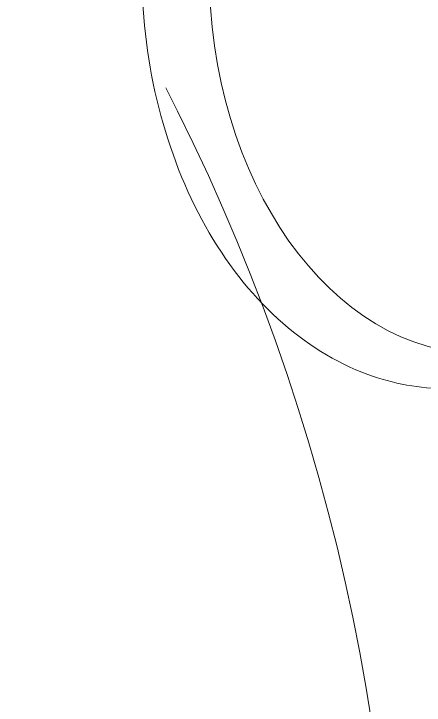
# Model space of a CAD drawing. Header units: millimetres. Extents: x -46397 to 283259, y -8690 to 23983.
# Drawn here: x -33735.1 to -33683.8, y 5866.1 to 5952.5 of the extents above; entities that cross this region are included whole.
import ezdxf

# ---------------------------------------------------------------- set-up
doc = ezdxf.new("R2010")
doc.units = ezdxf.units.MM
doc.linetypes.add('CENTER', pattern=[2, 1.25, -0.25, 0.25, -0.25])
doc.layers.add('DUONGTAM', color=1, linetype='CENTER', lineweight=0)

msp = doc.modelspace()

# ---------------------------------------------------------------- linework, layer by layer
at = {"color": 2, "linetype": 'Continuous', "lineweight": 0, "ltscale": 10}
msp.add_ellipse((-33676.602, 5958.174, -1.499), major_axis=(0, -48.218), ratio=0.707107, start_param=-1.570796, end_param=0, dxfattribs=at)
msp.add_open_spline([(-33681.038, 6010.705, -1.499), (-33685.007, 6010.705, -1.499), (-33688.972, 6009.845, -1.499), (-33696.541, 6006.504, -1.499), (-33700.134, 6003.989, -1.499), (-33706.648, 5997.515, -1.499), (-33709.543, 5993.505, -1.499), (-33714.297, 5984.41, -1.499), (-33716.14, 5979.311, -1.499), (-33718.574, 5968.573, -1.499), (-33719.163, 5962.934, -1.499), (-33719.029, 5951.684, -1.499), (-33718.308, 5946.076, -1.499), (-33715.616, 5935.441, -1.499), (-33713.646, 5930.417, -1.499), (-33708.626, 5921.47, -1.499), (-33705.579, 5917.545, -1.499), (-33698.712, 5911.267, -1.499), (-33694.903, 5908.889, -1.499), (-33687.686, 5906.245, -1.499), (-33684.363, 5905.644, -1.499), (-33681.038, 5905.644, -1.499)], degree=3, knots=[0.186074, 0.186074, 0.186074, 0.186074, 0.488584, 0.488584, 0.798681, 0.798681, 1.12025, 1.12025, 1.44663, 1.44663, 1.773653, 1.773653, 2.1006, 2.1006, 2.427625, 2.427625, 2.75378, 2.75378, 3.074253, 3.074253, 3.327667, 3.327667, 3.327667, 3.327667], dxfattribs=at)
at = {"layer": 'DUONGTAM', "color": 5, "lineweight": 0, "ltscale": 100, "elevation": -1.499}
msp.add_lwpolyline([(-34999.362, 5772.971), (-34999.362, 4272.971), (-34999.362, 4223.145, 0.284296), (-34857.004, 3989.71, 0.238987), (-33829.721, 3989.71, 0.284296), (-33687.362, 4223.145), (-33687.362, 4272.971), (-33687.362, 5772.971), (-33687.362, 5822.796, 0.284296), (-33829.72, 6056.231, 0.238987), (-34857.003, 6056.231, 0.284296), (-34999.362, 5822.796)], format="xyb", close=True, dxfattribs=at)

doc.saveas('drawing.dxf')
